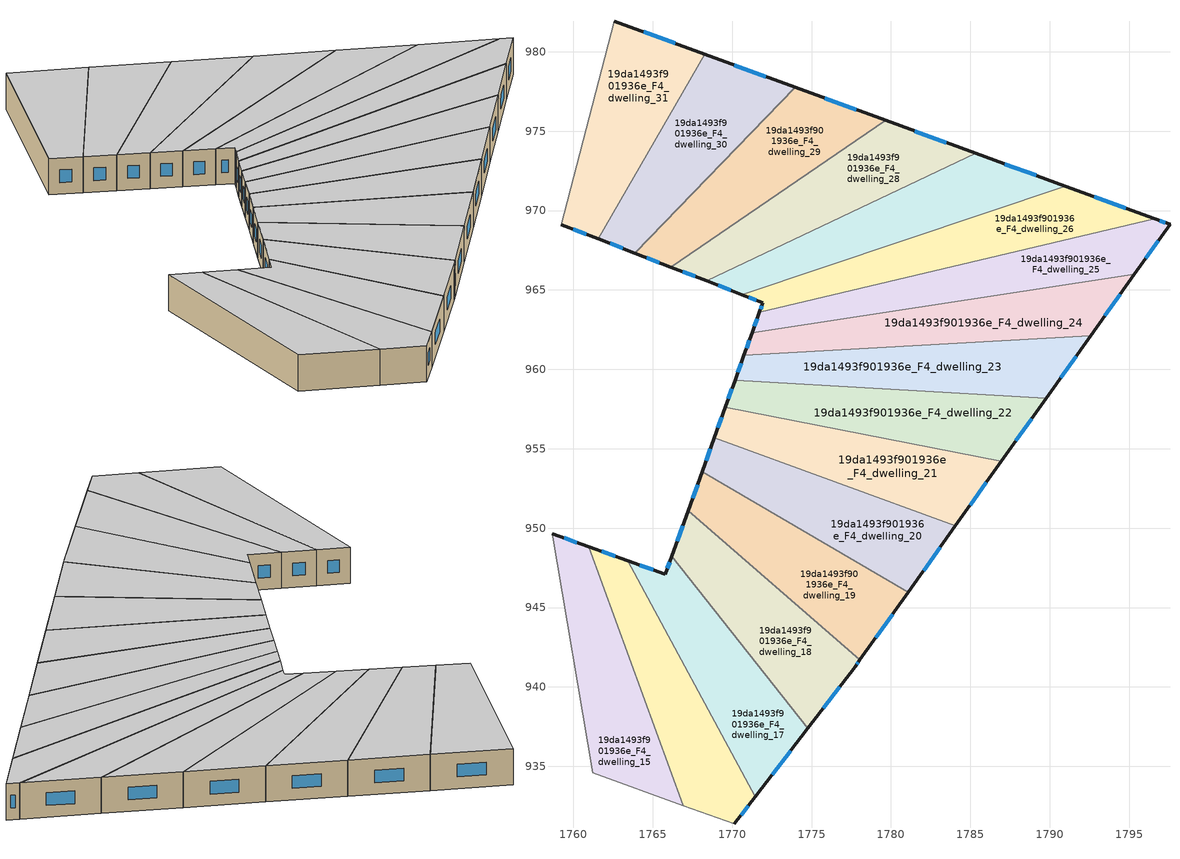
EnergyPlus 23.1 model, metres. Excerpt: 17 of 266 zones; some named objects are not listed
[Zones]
19da1493f901936e_F4_dwelling_15
 floor to 19da1493f901936e_F3_dwelling_15 (EU_floor_Construction): 1760.98,948.82 1766.92,932.53 1761.23,934.58 1758.65,949.65 z12
 wall outside (EU_wall_Construction): 1760.98,948.82 1758.65,949.65 z12:15
 wall to 19da1493f901936e_F4_dwelling_16 (EU_wall_Construction): 1766.92,932.53 1760.98,948.82 z12:15
 wall adiabatic (EU_wall_Construction): 1761.23,934.58 1766.92,932.53 z12:15
 wall to 19da1493f901936e_F4_dwelling_14 (EU_wall_Construction): 1758.65,949.65 1761.23,934.58 z12:15
 window (EU_Window_Construction): 1760.22,949.09 1759.41,949.38 z12.98:14.02
 ceiling to 19da1493f901936e_F5_dwelling_15 (EU_floor_Construction): 1766.92,932.53 1760.98,948.82 1758.65,949.65 1761.23,934.58 z15
19da1493f901936e_F4_dwelling_16
 floor to 19da1493f901936e_F3_dwelling_16 (EU_floor_Construction): 1763.42,947.94 1771.44,933.08 1770.13,931.38 1766.92,932.53 1760.98,948.82 z12
 wall outside (EU_wall_Construction): 1763.42,947.94 1760.98,948.82 / 1770.13,931.38 1771.44,933.08 z12:15
 wall to 19da1493f901936e_F4_dwelling_17 (EU_wall_Construction): 1771.44,933.08 1763.42,947.94 z12:15
 wall adiabatic (EU_wall_Construction): 1766.92,932.53 1770.13,931.38 z12:15
 window (EU_Window_Construction): 1762.63,948.23 1761.77,948.54 / 1770.56,931.93 1771.02,932.53 z12.98:14.02
 ceiling to 19da1493f901936e_F5_dwelling_16 (EU_floor_Construction): 1770.13,931.38 1771.44,933.08 1763.42,947.94 1760.98,948.82 1766.92,932.53 z15
19da1493f901936e_F4_dwelling_17
 floor to 19da1493f901936e_F3_dwelling_17 (EU_floor_Construction): 1766.2,948.24 1774.75,937.38 1771.44,933.08 1763.42,947.94 1765.79,947.09 z12
 wall outside (EU_wall_Construction): 1766.2,948.24 1765.79,947.09 1763.42,947.94 / 1771.44,933.08 1774.75,937.38 z12:15
 wall to 19da1493f901936e_F4_dwelling_18 (EU_wall_Construction): 1774.75,937.38 1766.2,948.24 z12:15
 window (EU_Window_Construction): 1765.02,947.37 1764.19,947.67 / 1766.07,947.87 1765.93,947.47 / 1772.52,934.48 1773.68,935.99 z12.98:14.02
 ceiling to 19da1493f901936e_F5_dwelling_17 (EU_floor_Construction): 1771.44,933.08 1774.75,937.38 1766.2,948.24 1765.79,947.09 1763.42,947.94 z15
19da1493f901936e_F4_dwelling_18
 floor to 19da1493f901936e_F3_dwelling_18 (EU_floor_Construction): 1778.05,941.7 1777.75,941.29 1774.75,937.38 1766.2,948.24 1767.23,951.09 z12
 wall outside (EU_wall_Construction): 1767.23,951.09 1766.2,948.24 / 1774.75,937.38 1777.75,941.29 1778.05,941.7 z12:15
 wall to 19da1493f901936e_F4_dwelling_19 (EU_wall_Construction): 1778.05,941.7 1767.23,951.09 z12:15
 window (EU_Window_Construction): 1766.89,950.17 1766.54,949.17 / 1777.85,941.42 1777.95,941.57 / 1775.73,938.65 1776.78,940.02 z12.98:14.02
 ceiling to 19da1493f901936e_F5_dwelling_18 (EU_floor_Construction): 1774.75,937.38 1777.75,941.29 1778.05,941.7 1767.23,951.09 1766.2,948.24 z15
19da1493f901936e_F4_dwelling_19
 floor to 19da1493f901936e_F3_dwelling_19 (EU_floor_Construction): 1781.09,945.98 1778.05,941.7 1767.23,951.09 1768.11,953.54 z12
 wall outside (EU_wall_Construction): 1768.11,953.54 1767.23,951.09 / 1778.05,941.7 1781.09,945.98 z12:15
 wall to 19da1493f901936e_F4_dwelling_20 (EU_wall_Construction): 1781.09,945.98 1768.11,953.54 z12:15
 window (EU_Window_Construction): 1767.82,952.75 1767.51,951.89 / 1779.04,943.09 1780.1,944.59 z12.98:14.02
 ceiling to 19da1493f901936e_F5_dwelling_19 (EU_floor_Construction): 1778.05,941.7 1781.09,945.98 1768.11,953.54 1767.23,951.09 z15
19da1493f901936e_F4_dwelling_20
 floor to 19da1493f901936e_F3_dwelling_20 (EU_floor_Construction): 1784.05,950.13 1781.09,945.98 1768.11,953.54 1768.88,955.69 z12
 wall outside (EU_wall_Construction): 1768.88,955.69 1768.11,953.54 / 1781.09,945.98 1784.05,950.13 z12:15
 wall to 19da1493f901936e_F4_dwelling_21 (EU_wall_Construction): 1784.05,950.13 1768.88,955.69 z12:15
 window (EU_Window_Construction): 1768.63,954.99 1768.36,954.24 / 1782.05,947.33 1783.09,948.78 z12.98:14.02
 ceiling to 19da1493f901936e_F5_dwelling_20 (EU_floor_Construction): 1781.09,945.98 1784.05,950.13 1768.88,955.69 1768.11,953.54 z15
19da1493f901936e_F4_dwelling_21
 floor to 19da1493f901936e_F3_dwelling_21 (EU_floor_Construction): 1786.94,954.2 1784.05,950.13 1768.88,955.69 1769.57,957.6 z12
 wall outside (EU_wall_Construction): 1769.57,957.6 1768.88,955.69 / 1784.05,950.13 1786.94,954.2 z12:15
 wall to 19da1493f901936e_F4_dwelling_22 (EU_wall_Construction): 1786.94,954.2 1769.57,957.6 z12:15
 window (EU_Window_Construction): 1769.34,956.98 1769.1,956.31 / 1784.99,951.46 1786,952.88 z12.98:14.02
 ceiling to 19da1493f901936e_F5_dwelling_21 (EU_floor_Construction): 1784.05,950.13 1786.94,954.2 1769.57,957.6 1768.88,955.69 z15
19da1493f901936e_F4_dwelling_22
 floor to 19da1493f901936e_F3_dwelling_22 (EU_floor_Construction): 1789.78,958.18 1786.94,954.2 1769.57,957.6 1770.18,959.32 z12
 wall outside (EU_wall_Construction): 1770.18,959.32 1769.57,957.6 / 1786.94,954.2 1789.78,958.18 z12:15
 wall to 19da1493f901936e_F4_dwelling_23 (EU_wall_Construction): 1789.78,958.18 1770.18,959.32 z12:15
 window (EU_Window_Construction): 1769.98,958.76 1769.77,958.16 / 1787.87,955.49 1788.86,956.89 z12.98:14.02
 ceiling to 19da1493f901936e_F5_dwelling_22 (EU_floor_Construction): 1786.94,954.2 1789.78,958.18 1770.18,959.32 1769.57,957.6 z15
19da1493f901936e_F4_dwelling_23
 floor to 19da1493f901936e_F3_dwelling_23 (EU_floor_Construction): 1792.57,962.11 1789.78,958.18 1770.18,959.32 1770.74,960.88 z12
 wall outside (EU_wall_Construction): 1770.74,960.88 1770.18,959.32 / 1789.78,958.18 1792.57,962.11 z12:15
 wall to 19da1493f901936e_F4_dwelling_24 (EU_wall_Construction): 1792.57,962.11 1770.74,960.88 z12:15
 window (EU_Window_Construction): 1770.56,960.37 1770.36,959.83 / 1790.69,959.46 1791.67,960.83 z12.98:14.02
 ceiling to 19da1493f901936e_F5_dwelling_23 (EU_floor_Construction): 1789.78,958.18 1792.57,962.11 1770.74,960.88 1770.18,959.32 z15
19da1493f901936e_F4_dwelling_24
 floor to 19da1493f901936e_F3_dwelling_24 (EU_floor_Construction): 1795.33,965.97 1792.57,962.11 1770.74,960.88 1771.25,962.29 z12
 wall outside (EU_wall_Construction): 1771.25,962.29 1770.74,960.88 / 1792.57,962.11 1795.33,965.97 z12:15
 wall to 19da1493f901936e_F4_dwelling_25 (EU_wall_Construction): 1795.33,965.97 1771.25,962.29 z12:15
 window (EU_Window_Construction): 1771.08,961.83 1770.91,961.34 / 1793.47,963.36 1794.43,964.72 z12.98:14.02
 ceiling to 19da1493f901936e_F5_dwelling_24 (EU_floor_Construction): 1792.57,962.11 1795.33,965.97 1771.25,962.29 1770.74,960.88 z15
19da1493f901936e_F4_dwelling_25
 floor to 19da1493f901936e_F3_dwelling_25 (EU_floor_Construction): 1797.57,969.12 1795.33,965.97 1771.25,962.29 1771.72,963.6 1796.6,969.48 z12
 wall outside (EU_wall_Construction): 1771.72,963.6 1771.25,962.29 / 1795.33,965.97 1797.57,969.12 1796.6,969.48 z12:15
 wall to 19da1493f901936e_F4_dwelling_26 (EU_wall_Construction): 1796.6,969.48 1771.72,963.6 z12:15
 window (EU_Window_Construction): 1771.57,963.18 1771.4,962.72 / 1797.26,969.24 1796.92,969.36 / 1796.06,967 1796.84,968.1 z12.98:14.02
 ceiling to 19da1493f901936e_F5_dwelling_25 (EU_floor_Construction): 1795.33,965.97 1797.57,969.12 1796.6,969.48 1771.72,963.6 1771.25,962.29 z15
19da1493f901936e_F4_dwelling_26
 floor to 19da1493f901936e_F3_dwelling_26 (EU_floor_Construction): 1796.6,969.48 1771.72,963.6 1771.93,964.2 1770.62,964.7 1790.99,971.53 z12
 wall outside (EU_wall_Construction): 1770.62,964.7 1771.93,964.2 1771.72,963.6 / 1796.6,969.48 1790.99,971.53 z12:15
 wall to 19da1493f901936e_F4_dwelling_27 (EU_wall_Construction): 1790.99,971.53 1770.62,964.7 z12:15
 window (EU_Window_Construction): 1771.86,964 1771.79,963.79 / 1771.05,964.54 1771.5,964.36 / 1794.78,970.15 1792.81,970.87 z12.98:14.02
 ceiling to 19da1493f901936e_F5_dwelling_26 (EU_floor_Construction): 1796.6,969.48 1790.99,971.53 1770.62,964.7 1771.93,964.2 1771.72,963.6 z15
19da1493f901936e_F4_dwelling_27
 floor to 19da1493f901936e_F3_dwelling_27 (EU_floor_Construction): 1790.99,971.53 1770.62,964.7 1768.4,965.57 1785.33,973.6 z12
 wall outside (EU_wall_Construction): 1768.4,965.57 1770.62,964.7 / 1790.99,971.53 1785.33,973.6 z12:15
 wall to 19da1493f901936e_F4_dwelling_28 (EU_wall_Construction): 1785.33,973.6 1768.4,965.57 z12:15
 window (EU_Window_Construction): 1769.12,965.29 1769.9,964.98 / 1789.15,972.21 1787.17,972.93 z12.98:14.02
 ceiling to 19da1493f901936e_F5_dwelling_27 (EU_floor_Construction): 1790.99,971.53 1785.33,973.6 1768.4,965.57 1770.62,964.7 z15
19da1493f901936e_F4_dwelling_28
 floor to 19da1493f901936e_F3_dwelling_28 (EU_floor_Construction): 1785.33,973.6 1768.4,965.57 1766.15,966.44 1779.66,975.68 z12
 wall outside (EU_wall_Construction): 1766.15,966.44 1768.4,965.57 / 1785.33,973.6 1779.66,975.68 z12:15
 wall to 19da1493f901936e_F4_dwelling_29 (EU_wall_Construction): 1779.66,975.68 1766.15,966.44 z12:15
 window (EU_Window_Construction): 1766.88,966.16 1767.66,965.85 / 1783.49,974.28 1781.5,975 z12.98:14.02
 ceiling to 19da1493f901936e_F5_dwelling_28 (EU_floor_Construction): 1785.33,973.6 1779.66,975.68 1766.15,966.44 1768.4,965.57 z15
19da1493f901936e_F4_dwelling_29
 floor to 19da1493f901936e_F3_dwelling_29 (EU_floor_Construction): 1779.66,975.68 1766.15,966.44 1763.87,967.32 1773.98,977.76 z12
 wall outside (EU_wall_Construction): 1763.87,967.32 1766.15,966.44 / 1779.66,975.68 1773.98,977.76 z12:15
 wall to 19da1493f901936e_F4_dwelling_30 (EU_wall_Construction): 1773.98,977.76 1763.87,967.32 z12:15
 window (EU_Window_Construction): 1764.61,967.03 1765.4,966.73 / 1777.81,976.36 1775.83,977.08 z12.98:14.02
 ceiling to 19da1493f901936e_F5_dwelling_29 (EU_floor_Construction): 1779.66,975.68 1773.98,977.76 1763.87,967.32 1766.15,966.44 z15
19da1493f901936e_F4_dwelling_30
 floor to 19da1493f901936e_F3_dwelling_30 (EU_floor_Construction): 1773.98,977.76 1763.87,967.32 1761.56,968.22 1768.29,979.84 z12
 wall outside (EU_wall_Construction): 1761.56,968.22 1763.87,967.32 / 1773.98,977.76 1768.29,979.84 z12:15
 wall to 19da1493f901936e_F4_dwelling_31 (EU_wall_Construction): 1768.29,979.84 1761.56,968.22 z12:15
 window (EU_Window_Construction): 1762.31,967.93 1763.12,967.61 / 1772.13,978.44 1770.14,979.17 z12.98:14.02
 ceiling to 19da1493f901936e_F5_dwelling_30 (EU_floor_Construction): 1763.87,967.32 1773.98,977.76 1768.29,979.84 1761.56,968.22 z15
19da1493f901936e_F4_dwelling_31
 floor to 19da1493f901936e_F3_dwelling_31 (EU_floor_Construction): 1768.29,979.84 1761.56,968.22 1759.23,969.12 1762.58,981.93 z12
 wall outside (EU_wall_Construction): 1759.23,969.12 1761.56,968.22 / 1768.29,979.84 1762.58,981.93 z12:15
 wall to 19da1493f901936e_F4_dwelling_32 (EU_wall_Construction): 1762.58,981.93 1759.23,969.12 z12:15
 window (EU_Window_Construction): 1759.99,968.83 1760.8,968.51 / 1766.43,980.52 1764.44,981.25 z12.98:14.02
 ceiling to 19da1493f901936e_F5_dwelling_31 (EU_floor_Construction): 1761.56,968.22 1768.29,979.84 1762.58,981.93 1759.23,969.12 z15
[Building]
EU S2 Campaign: North Axis=0; Terrain=City; Solar Distribution=FullExterior
[Site:Location]
Bologna: Latitude=44.5; Longitude=11.25; Time Zone=1; Elevation=37
[SizingPeriod:WeatherFileDays]
AnnualSizingPeriod: Begin Month=1; Begin Day of Month=1; End Month=12; End Day of Month=31; Day of Week for Start Day=Monday; Use Weather File Daylight Saving Period=No; Use Weather File Rain and Snow Indicators=No
[MATERIAL]
EU_InternalMass_Material: Roughness=MediumRough; Thickness=0.1; Conductivity=1; Density=1800; Specific Heat=900; Thermal Absorptance=0.9; Solar Absorptance=0.7; Visible Absorptance=0.7
[MATERIAL:NOMASS] Roughness=MediumRough; Thermal Absorptance=0.9; Solar Absorptance=0.7; Visible Absorptance=0.7
Name | Thermal Resistance
EU_wall_NoMass | 0.905828
EU_floor_NoMass | 0.67114
[WINDOWMATERIAL:SIMPLEGLAZINGSYSTEM]
EU_Window_SimpleGlazing: UFactor=4.52486; Solar Heat Gain Coefficient=0.85; Visible Transmittance=0.85
[CONSTRUCTION]
EU_wall_Construction: EU_wall_NoMass
EU_floor_Construction: EU_floor_NoMass
EU_Window_Construction: EU_Window_SimpleGlazing
EU_InternalMass_Construction: EU_InternalMass_Material
[ZONE] Type=1; Multiplier=1; Ceiling Height=autocalculate; Floor Area=autocalculate; Part of Total Floor Area=Yes
Name | Volume
19da1493f901936e_F4_dwelling_15 | 169.939
19da1493f901936e_F4_dwelling_16 | 169.956
19da1493f901936e_F4_dwelling_17 | 169.931
19da1493f901936e_F4_dwelling_18 | 169.948
19da1493f901936e_F4_dwelling_19 | 169.945
19da1493f901936e_F4_dwelling_20 | 169.964
19da1493f901936e_F4_dwelling_21 | 169.92
19da1493f901936e_F4_dwelling_22 | 169.934
19da1493f901936e_F4_dwelling_23 | 169.97
19da1493f901936e_F4_dwelling_24 | 169.978
19da1493f901936e_F4_dwelling_25 | 169.907
19da1493f901936e_F4_dwelling_26 | 169.943
19da1493f901936e_F4_dwelling_27; 19da1493f901936e_F4_dwelling_31 | 169.923
19da1493f901936e_F4_dwelling_28 | 169.941
19da1493f901936e_F4_dwelling_29 | 169.963
19da1493f901936e_F4_dwelling_30 | 169.968
[INTERNALMASS] Construction=EU_InternalMass_Construction
Name | Zone or ZoneList | Surface Area
19da1493f901936e_F4_dwelling_15_EU_InternalMass | 19da1493f901936e_F4_dwelling_15 | 56.6466
19da1493f901936e_F4_dwelling_16_EU_InternalMass | 19da1493f901936e_F4_dwelling_16 | 56.6522
19da1493f901936e_F4_dwelling_17_EU_InternalMass | 19da1493f901936e_F4_dwelling_17 | 56.6441
19da1493f901936e_F4_dwelling_18_EU_InternalMass | 19da1493f901936e_F4_dwelling_18 | 56.649
19da1493f901936e_F4_dwelling_19_EU_InternalMass | 19da1493f901936e_F4_dwelling_19 | 56.6483
19da1493f901936e_F4_dwelling_20_EU_InternalMass | 19da1493f901936e_F4_dwelling_20 | 56.6547
19da1493f901936e_F4_dwelling_21_EU_InternalMass | 19da1493f901936e_F4_dwelling_21 | 56.6399
19da1493f901936e_F4_dwelling_22_EU_InternalMass | 19da1493f901936e_F4_dwelling_22 | 56.6446
19da1493f901936e_F4_dwelling_23_EU_InternalMass | 19da1493f901936e_F4_dwelling_23 | 56.657
19da1493f901936e_F4_dwelling_24_EU_InternalMass | 19da1493f901936e_F4_dwelling_24 | 56.659
19da1493f901936e_F4_dwelling_25_EU_InternalMass | 19da1493f901936e_F4_dwelling_25 | 56.636
19da1493f901936e_F4_dwelling_26_EU_InternalMass | 19da1493f901936e_F4_dwelling_26 | 56.6475
19da1493f901936e_F4_dwelling_27_EU_InternalMass | 19da1493f901936e_F4_dwelling_27 | 56.6412
19da1493f901936e_F4_dwelling_28_EU_InternalMass | 19da1493f901936e_F4_dwelling_28 | 56.647
19da1493f901936e_F4_dwelling_29_EU_InternalMass | 19da1493f901936e_F4_dwelling_29 | 56.654
19da1493f901936e_F4_dwelling_30_EU_InternalMass | 19da1493f901936e_F4_dwelling_30 | 56.6561
19da1493f901936e_F4_dwelling_31_EU_InternalMass | 19da1493f901936e_F4_dwelling_31 | 56.641
[OTHEREQUIPMENT] Fuel Type=Electricity; Design Level Calculation Method=Watts/Area; Power per Zone Floor Area=1; Fraction Latent=0; Fraction Radiant=0; Fraction Lost=0; Carbon Dioxide Generation Rate=0; EndUse Subcategory=EU_Step8_InternalGains
Name | Zone or ZoneList or Space or SpaceList | Schedule
EU_Step8_InternalGain_19da1493f901936e_F4_dwelling_15_f000 | 19da1493f901936e_F4_dwelling_15 | EU_Step8_GainSchedule_19da1493f901936e_F4_dwelling_15_f000
EU_Step8_InternalGain_19da1493f901936e_F4_dwelling_16_f000 | 19da1493f901936e_F4_dwelling_16 | EU_Step8_GainSchedule_19da1493f901936e_F4_dwelling_16_f000
EU_Step8_InternalGain_19da1493f901936e_F4_dwelling_17_f000 | 19da1493f901936e_F4_dwelling_17 | EU_Step8_GainSchedule_19da1493f901936e_F4_dwelling_17_f000
EU_Step8_InternalGain_19da1493f901936e_F4_dwelling_18_f000 | 19da1493f901936e_F4_dwelling_18 | EU_Step8_GainSchedule_19da1493f901936e_F4_dwelling_18_f000
EU_Step8_InternalGain_19da1493f901936e_F4_dwelling_19_f000 | 19da1493f901936e_F4_dwelling_19 | EU_Step8_GainSchedule_19da1493f901936e_F4_dwelling_19_f000
EU_Step8_InternalGain_19da1493f901936e_F4_dwelling_20_f000 | 19da1493f901936e_F4_dwelling_20 | EU_Step8_GainSchedule_19da1493f901936e_F4_dwelling_20_f000
EU_Step8_InternalGain_19da1493f901936e_F4_dwelling_21_f000 | 19da1493f901936e_F4_dwelling_21 | EU_Step8_GainSchedule_19da1493f901936e_F4_dwelling_21_f000
EU_Step8_InternalGain_19da1493f901936e_F4_dwelling_22_f000 | 19da1493f901936e_F4_dwelling_22 | EU_Step8_GainSchedule_19da1493f901936e_F4_dwelling_22_f000
EU_Step8_InternalGain_19da1493f901936e_F4_dwelling_23_f000 | 19da1493f901936e_F4_dwelling_23 | EU_Step8_GainSchedule_19da1493f901936e_F4_dwelling_23_f000
EU_Step8_InternalGain_19da1493f901936e_F4_dwelling_24_f000 | 19da1493f901936e_F4_dwelling_24 | EU_Step8_GainSchedule_19da1493f901936e_F4_dwelling_24_f000
EU_Step8_InternalGain_19da1493f901936e_F4_dwelling_25_f000 | 19da1493f901936e_F4_dwelling_25 | EU_Step8_GainSchedule_19da1493f901936e_F4_dwelling_25_f000
EU_Step8_InternalGain_19da1493f901936e_F4_dwelling_26_f000 | 19da1493f901936e_F4_dwelling_26 | EU_Step8_GainSchedule_19da1493f901936e_F4_dwelling_26_f000
EU_Step8_InternalGain_19da1493f901936e_F4_dwelling_27_f000 | 19da1493f901936e_F4_dwelling_27 | EU_Step8_GainSchedule_19da1493f901936e_F4_dwelling_27_f000
EU_Step8_InternalGain_19da1493f901936e_F4_dwelling_28_f000 | 19da1493f901936e_F4_dwelling_28 | EU_Step8_GainSchedule_19da1493f901936e_F4_dwelling_28_f000
EU_Step8_InternalGain_19da1493f901936e_F4_dwelling_29_f000 | 19da1493f901936e_F4_dwelling_29 | EU_Step8_GainSchedule_19da1493f901936e_F4_dwelling_29_f000
EU_Step8_InternalGain_19da1493f901936e_F4_dwelling_30_f000 | 19da1493f901936e_F4_dwelling_30 | EU_Step8_GainSchedule_19da1493f901936e_F4_dwelling_30_f000
EU_Step8_InternalGain_19da1493f901936e_F4_dwelling_31_f000 | 19da1493f901936e_F4_dwelling_31 | EU_Step8_GainSchedule_19da1493f901936e_F4_dwelling_31_f000
[ZONEVENTILATION:DESIGNFLOWRATE] Schedule=EU_AlwaysOn; Design Flow Rate Calculation Method=AirChanges/Hour; Air Changes per Hour=0.73129; Ventilation Type=Natural; Fan Pressure Rise=0; Fan Total Efficiency=1; Constant Term Coefficient=1; Temperature Term Coefficient=0; Velocity Term Coefficient=0; Velocity Squared Term Coefficient=0; Minimum Indoor Temperature=-100; Maximum Indoor Temperature=100; Delta Temperature=-100; Minimum Outdoor Temperature=-100; Maximum Outdoor Temperature=100; Maximum Wind Speed=40
Name | Zone or ZoneList or Space or SpaceList
EU_ConstantAir_19da1493f901936e_F4_dwelling_15 | 19da1493f901936e_F4_dwelling_15
EU_ConstantAir_19da1493f901936e_F4_dwelling_16 | 19da1493f901936e_F4_dwelling_16
EU_ConstantAir_19da1493f901936e_F4_dwelling_17 | 19da1493f901936e_F4_dwelling_17
EU_ConstantAir_19da1493f901936e_F4_dwelling_18 | 19da1493f901936e_F4_dwelling_18
EU_ConstantAir_19da1493f901936e_F4_dwelling_19 | 19da1493f901936e_F4_dwelling_19
EU_ConstantAir_19da1493f901936e_F4_dwelling_20 | 19da1493f901936e_F4_dwelling_20
EU_ConstantAir_19da1493f901936e_F4_dwelling_21 | 19da1493f901936e_F4_dwelling_21
EU_ConstantAir_19da1493f901936e_F4_dwelling_22 | 19da1493f901936e_F4_dwelling_22
EU_ConstantAir_19da1493f901936e_F4_dwelling_23 | 19da1493f901936e_F4_dwelling_23
EU_ConstantAir_19da1493f901936e_F4_dwelling_24 | 19da1493f901936e_F4_dwelling_24
EU_ConstantAir_19da1493f901936e_F4_dwelling_25 | 19da1493f901936e_F4_dwelling_25
EU_ConstantAir_19da1493f901936e_F4_dwelling_26 | 19da1493f901936e_F4_dwelling_26
EU_ConstantAir_19da1493f901936e_F4_dwelling_27 | 19da1493f901936e_F4_dwelling_27
EU_ConstantAir_19da1493f901936e_F4_dwelling_28 | 19da1493f901936e_F4_dwelling_28
EU_ConstantAir_19da1493f901936e_F4_dwelling_29 | 19da1493f901936e_F4_dwelling_29
EU_ConstantAir_19da1493f901936e_F4_dwelling_30 | 19da1493f901936e_F4_dwelling_30
EU_ConstantAir_19da1493f901936e_F4_dwelling_31 | 19da1493f901936e_F4_dwelling_31
[HVACTEMPLATE:ZONE:IDEALLOADSAIRSYSTEM] System Availability Schedule=EU_AlwaysOn; Maximum Heating Supply Air Temperature=50; Minimum Cooling Supply Air Temperature=13; Maximum Heating Supply Air Humidity Ratio=0.0156; Minimum Cooling Supply Air Humidity Ratio=0.0077; Heating Limit=NoLimit; Cooling Limit=NoLimit; Heating Availability Schedule=EU_AlwaysOn; Cooling Availability Schedule=EU_CoolingOff; Dehumidification Control Type=ConstantSensibleHeatRatio; Cooling Sensible Heat Ratio=0.7; Dehumidification Setpoint=60; Humidification Control Type=None; Humidification Setpoint=30; Outdoor Air Method=None; Outdoor Air Flow Rate per Person=0.00944; Outdoor Air Flow Rate per Zone Floor Area=0; Outdoor Air Flow Rate per Zone=0; Demand Controlled Ventilation Type=None; Outdoor Air Economizer Type=NoEconomizer; Heat Recovery Type=None; Sensible Heat Recovery Effectiveness=0.7; Latent Heat Recovery Effectiveness=0.65
Name | Template Thermostat
19da1493f901936e_F4_dwelling_15 | EU_HeatOnly_19da1493f901936e_F4_dwelling_15
19da1493f901936e_F4_dwelling_16 | EU_HeatOnly_19da1493f901936e_F4_dwelling_16
19da1493f901936e_F4_dwelling_17 | EU_HeatOnly_19da1493f901936e_F4_dwelling_17
19da1493f901936e_F4_dwelling_18 | EU_HeatOnly_19da1493f901936e_F4_dwelling_18
19da1493f901936e_F4_dwelling_19 | EU_HeatOnly_19da1493f901936e_F4_dwelling_19
19da1493f901936e_F4_dwelling_20 | EU_HeatOnly_19da1493f901936e_F4_dwelling_20
19da1493f901936e_F4_dwelling_21 | EU_HeatOnly_19da1493f901936e_F4_dwelling_21
19da1493f901936e_F4_dwelling_22 | EU_HeatOnly_19da1493f901936e_F4_dwelling_22
19da1493f901936e_F4_dwelling_23 | EU_HeatOnly_19da1493f901936e_F4_dwelling_23
19da1493f901936e_F4_dwelling_24 | EU_HeatOnly_19da1493f901936e_F4_dwelling_24
19da1493f901936e_F4_dwelling_25 | EU_HeatOnly_19da1493f901936e_F4_dwelling_25
19da1493f901936e_F4_dwelling_26 | EU_HeatOnly_19da1493f901936e_F4_dwelling_26
19da1493f901936e_F4_dwelling_27 | EU_HeatOnly_19da1493f901936e_F4_dwelling_27
19da1493f901936e_F4_dwelling_28 | EU_HeatOnly_19da1493f901936e_F4_dwelling_28
19da1493f901936e_F4_dwelling_29 | EU_HeatOnly_19da1493f901936e_F4_dwelling_29
19da1493f901936e_F4_dwelling_30 | EU_HeatOnly_19da1493f901936e_F4_dwelling_30
19da1493f901936e_F4_dwelling_31 | EU_HeatOnly_19da1493f901936e_F4_dwelling_31
[SIZING:ZONE] Zone Cooling Design Supply Air Temperature Input Method=SupplyAirTemperature; Zone Cooling Design Supply Air Temperature=13; Zone Heating Design Supply Air Temperature Input Method=SupplyAirTemperature; Zone Heating Design Supply Air Temperature=50; Zone Cooling Design Supply Air Humidity Ratio=0.008; Zone Heating Design Supply Air Humidity Ratio=0.008; Cooling Design Air Flow Method=DesignDay; Cooling Design Air Flow Rate=0; Cooling Minimum Air Flow per Zone Floor Area=0.000762; Cooling Minimum Air Flow=0; Cooling Minimum Air Flow Fraction=0.2; Heating Design Air Flow Method=DesignDay; Heating Design Air Flow Rate=0; Heating Maximum Air Flow per Zone Floor Area=0.002032; Heating Maximum Air Flow=0.141576; Heating Maximum Air Flow Fraction=0.3; Account for Dedicated Outdoor Air System=No; Dedicated Outdoor Air System Control Strategy=NeutralSupplyAir; Dedicated Outdoor Air Low Setpoint Temperature for Design=autosize; Dedicated Outdoor Air High Setpoint Temperature for Design=autosize; Zone Load Sizing Method=Sensible Load Only No Latent Load; Zone Latent Cooling Design Supply Air Humidity Ratio Input Method=HumidityRatioDifference; Zone Cooling Design Supply Air Humidity Ratio Difference=0.005; Zone Latent Heating Design Supply Air Humidity Ratio Input Method=HumidityRatioDifference; Zone Humidification Design Supply Air Humidity Ratio Difference=0.005
19da1493f901936e_F4_dwelling_15; 19da1493f901936e_F4_dwelling_16; 19da1493f901936e_F4_dwelling_17; 19da1493f901936e_F4_dwelling_18; 19da1493f901936e_F4_dwelling_19; 19da1493f901936e_F4_dwelling_20; 19da1493f901936e_F4_dwelling_21; 19da1493f901936e_F4_dwelling_22; 19da1493f901936e_F4_dwelling_23; 19da1493f901936e_F4_dwelling_24; 19da1493f901936e_F4_dwelling_25; 19da1493f901936e_F4_dwelling_26; 19da1493f901936e_F4_dwelling_27; 19da1493f901936e_F4_dwelling_28; 19da1493f901936e_F4_dwelling_29; 19da1493f901936e_F4_dwelling_30; 19da1493f901936e_F4_dwelling_31
[SCHEDULE:CONSTANT]
Name | Hourly Value
EU_AlwaysOn | 1
EU_CoolingOff | 0
[SCHEDULE:FILE] Column Number=1; Rows to Skip at Top=0; Number of Hours of Data=8760; Column Separator=Comma; Interpolate to Timestep=No; Minutes per Item=60; Adjust Schedule for Daylight Savings=Yes
Name | File
EU_Step8_GainSchedule_19da1493f901936e_F4_dwelling_15_f000 | ../../schedules/19da1493f901936e/19da1493f901936e_F4_dwelling_15_f000_gain.csv
EU_Step8_GainSchedule_19da1493f901936e_F4_dwelling_16_f000 | ../../schedules/19da1493f901936e/19da1493f901936e_F4_dwelling_16_f000_gain.csv
EU_Step8_GainSchedule_19da1493f901936e_F4_dwelling_17_f000 | ../../schedules/19da1493f901936e/19da1493f901936e_F4_dwelling_17_f000_gain.csv
EU_Step8_GainSchedule_19da1493f901936e_F4_dwelling_18_f000 | ../../schedules/19da1493f901936e/19da1493f901936e_F4_dwelling_18_f000_gain.csv
EU_Step8_GainSchedule_19da1493f901936e_F4_dwelling_19_f000 | ../../schedules/19da1493f901936e/19da1493f901936e_F4_dwelling_19_f000_gain.csv
EU_Step8_GainSchedule_19da1493f901936e_F4_dwelling_20_f000 | ../../schedules/19da1493f901936e/19da1493f901936e_F4_dwelling_20_f000_gain.csv
EU_Step8_GainSchedule_19da1493f901936e_F4_dwelling_21_f000 | ../../schedules/19da1493f901936e/19da1493f901936e_F4_dwelling_21_f000_gain.csv
EU_Step8_GainSchedule_19da1493f901936e_F4_dwelling_22_f000 | ../../schedules/19da1493f901936e/19da1493f901936e_F4_dwelling_22_f000_gain.csv
EU_Step8_GainSchedule_19da1493f901936e_F4_dwelling_23_f000 | ../../schedules/19da1493f901936e/19da1493f901936e_F4_dwelling_23_f000_gain.csv
EU_Step8_GainSchedule_19da1493f901936e_F4_dwelling_24_f000 | ../../schedules/19da1493f901936e/19da1493f901936e_F4_dwelling_24_f000_gain.csv
EU_Step8_GainSchedule_19da1493f901936e_F4_dwelling_25_f000 | ../../schedules/19da1493f901936e/19da1493f901936e_F4_dwelling_25_f000_gain.csv
EU_Step8_GainSchedule_19da1493f901936e_F4_dwelling_26_f000 | ../../schedules/19da1493f901936e/19da1493f901936e_F4_dwelling_26_f000_gain.csv
EU_Step8_GainSchedule_19da1493f901936e_F4_dwelling_27_f000 | ../../schedules/19da1493f901936e/19da1493f901936e_F4_dwelling_27_f000_gain.csv
EU_Step8_GainSchedule_19da1493f901936e_F4_dwelling_28_f000 | ../../schedules/19da1493f901936e/19da1493f901936e_F4_dwelling_28_f000_gain.csv
EU_Step8_GainSchedule_19da1493f901936e_F4_dwelling_29_f000 | ../../schedules/19da1493f901936e/19da1493f901936e_F4_dwelling_29_f000_gain.csv
EU_Step8_GainSchedule_19da1493f901936e_F4_dwelling_30_f000 | ../../schedules/19da1493f901936e/19da1493f901936e_F4_dwelling_30_f000_gain.csv
EU_Step8_GainSchedule_19da1493f901936e_F4_dwelling_31_f000 | ../../schedules/19da1493f901936e/19da1493f901936e_F4_dwelling_31_f000_gain.csv
